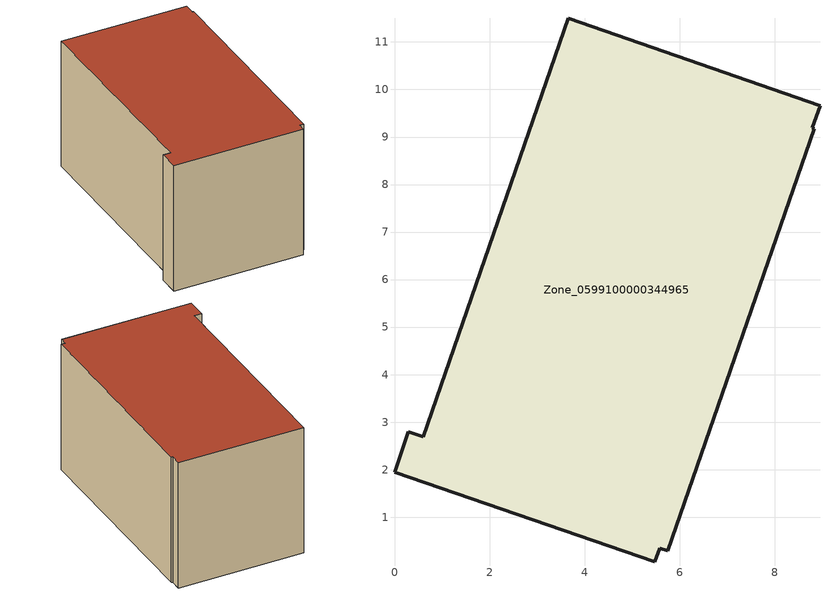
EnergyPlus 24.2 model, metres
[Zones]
Zone_0599100000344965
 floor ground (C_G): 8.79,9.2 8.84,9.17 5.75,0.3 5.58,0.35 5.47,0.06 0,1.95 0.29,2.8 0.61,2.69 3.66,11.5 8.95,9.66 z0
 wall outside (C_F): 0.61,2.69 0.29,2.8 0,1.95 5.47,0.06 5.58,0.35 5.75,0.3 8.84,9.17 8.79,9.2 8.95,9.66 3.66,11.5 0.61,2.69 z0:5.87
 roof outside (C_R): 8.95,9.66 3.66,11.5 0.61,2.69 0.29,2.8 0,1.95 5.47,0.06 5.58,0.35 5.75,0.3 8.84,9.17 8.79,9.2 z5.87
[BUILDING]
Pand.0599100000344965: North Axis=0; Terrain=City; Loads Convergence Tolerance Value=0.04; Temperature Convergence Tolerance Value=0.4; Solar Distribution=FullExterior; Maximum Number of Warmup Days=25; Minimum Number of Warmup Days=1
[Site:Location]
Rotterdam.The.Hague.AP_ZH_NLD Design_Conditions: Latitude=51.96; Longitude=4.45; Time Zone=1; Elevation=-4.5
[SITE:GROUNDTEMPERATURE:BUILDINGSURFACE]
18, 18, 18, 18, 18, 18, 18, 18, 18, 18, 18, 18
[MATERIAL] Thermal Absorptance=0.9; Solar Absorptance=0.7; Visible Absorptance=0.7
Name | Roughness | Thickness | Conductivity | Density | Specific Heat
G.TC.1992-2005 | MediumSmooth | 0.15 | 0.06 | 540 | 1210
F.TC.1992-2005 | Rough | 0.3 | 0.12 | 1920 | 840
R.TC.1992-2005 | MediumRough | 0.2 | 0.08 | 1500 | 1000
[CONSTRUCTION]
C_G: G.TC.1992-2005
C_F: F.TC.1992-2005
C_R: R.TC.1992-2005
[ZONE]
Zone_0599100000344965: Type=1; Multiplier=1; Ceiling Height=Autocalculate; Volume=Autocalculate; Floor Area=autocalculate; Part of Total Floor Area=Yes
[ZONEINFILTRATION:DESIGNFLOWRATE]
Infil_Zone_0599100000344965: Zone or ZoneList or Space or SpaceList=Zone_0599100000344965; Schedule=AlwaysOn; Design Flow Rate Calculation Method=Flow/Area; Flow Rate per Floor Area=0.0015; Constant Term Coefficient=1; Temperature Term Coefficient=0; Velocity Term Coefficient=0; Velocity Squared Term Coefficient=0
[HVACTEMPLATE:ZONE:IDEALLOADSAIRSYSTEM]
Zone_0599100000344965: Maximum Heating Supply Air Temperature=50; Minimum Cooling Supply Air Temperature=13; Maximum Heating Supply Air Humidity Ratio=0.0156; Minimum Cooling Supply Air Humidity Ratio=0.0077; Heating Limit=NoLimit; Cooling Limit=NoLimit; Dehumidification Control Type=ConstantSensibleHeatRatio; Cooling Sensible Heat Ratio=0.7; Dehumidification Setpoint=60; Humidification Control Type=None; Humidification Setpoint=30; Outdoor Air Method=None; Outdoor Air Flow Rate per Person=0.00944; Outdoor Air Flow Rate per Zone Floor Area=0; Outdoor Air Flow Rate per Zone=0; Demand Controlled Ventilation Type=None; Outdoor Air Economizer Type=NoEconomizer; Heat Recovery Type=None; Sensible Heat Recovery Effectiveness=0.7; Latent Heat Recovery Effectiveness=0.65
[ZONECONTROL:THERMOSTAT]
ThermostatControl_Zone_0599100000344965: Zone or ZoneList=Zone_0599100000344965; Control Type Schedule=DualSetpointControlType; Control 1=Thermostat_Zone_0599100000344965; Temperature Difference Between Cutout And Setpoint=0
[THERMOSTATSETPOINT:DUALSETPOINT]
Thermostat_Zone_0599100000344965: Heating Setpoint Temperature Schedule=HeatingSetpoint_Zone_0599100000344965; Cooling Setpoint Temperature Schedule=CoolingSetpoint_Zone_0599100000344965
[SCHEDULE:COMPACT]
HeatingSetpoint_Zone_0599100000344965: Through: 12/31, For: AllDays, Until: 24:00, 21
CoolingSetpoint_Zone_0599100000344965: Through: 12/31, For: AllDays, Until: 24:00, 24
DualSetpointControlType: Through: 12/31, For: AllDays, Until: 24:00, 4
AlwaysOn: Through: 12/31, For: AllDays, Until: 24:00, 1
